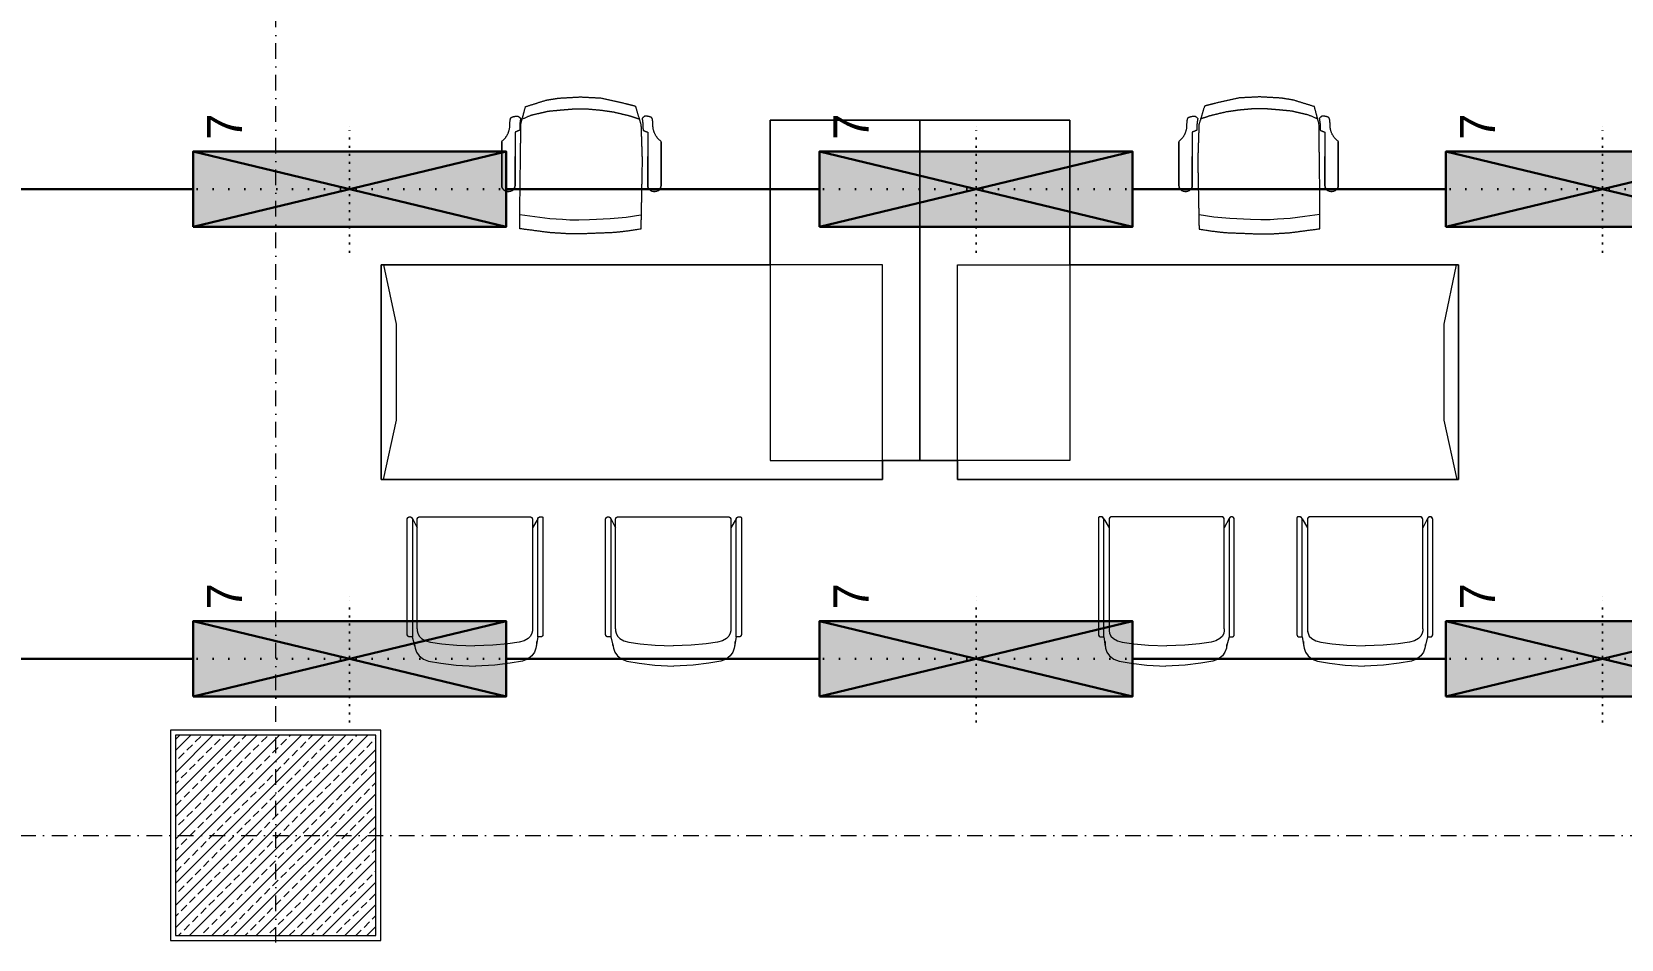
# Model space of a CAD drawing. Extents: x -1701 to 23780, y -363 to 7742.
# Drawn here: x 2525 to 3159, y 2364 to 2726 of the extents above; entities that cross this region are included whole.
import ezdxf

# ---------------------------------------------------------------- set-up
doc = ezdxf.new("R2010")
doc.units = 0
doc.header["$LTSCALE"] = 25
doc.header["$MEASUREMENT"] = 0
for name, pattern in [('Audi$0$DASHDOT2', [0.5, 0.25, -0.125, 0, -0.125]), ('DOT', [0.25, 0, -0.25]), ('DOT2', [0.125, 0, -0.125])]:
    doc.linetypes.add(name, pattern=pattern)
doc.layers.get('0').update_dxf_attribs({"color": 9, "lineweight": 9})
for name, color, linetype, lineweight in [('31', 9, 'Continuous', 9), ('Audi$0$01', 8, 'Continuous', 9), ('Audi$0$05', 8, 'Continuous', 9), ('Audi$0$09W', 8, 'Continuous', 9), ('Audi$0$10', 8, 'Continuous', 9), ('Audi$0$14', 8, 'Continuous', 9), ('Audi$0$24', 8, 'Audi$0$DASHDOT2', 9), ('E-Aydınlatma', 7, 'Continuous', 30), ('E-KABLO', 7, 'Continuous', 30)]:
    doc.layers.add(name, color=color, linetype=linetype, lineweight=lineweight)
doc.styles.add('TX-TEXT', font='')
doc.styles.get('TX-TEXT').set_extended_font_data('TrSah Futura Lt BT')

# ---------------------------------------------------------------- blocks, each defined once
blk = doc.blocks.new('Audi$0$p-kolon_80x80')
at = {"layer": 'Audi$0$09W'}
h = blk.add_hatch(dxfattribs=at)
h.set_pattern_fill('ANSI33', color=256, scale=25, style=0)
h.set_pattern_definition([(45, (-1222.5, -385), (-4.419417, 4.419417), []), (45, (-1218.0806, -385), (-4.419417, 4.419417), [3.125, -1.5625])])
h.paths.add_polyline_path([(-40, -40), (40, -40), (40, 40), (-40, 40)])
blk.add_lwpolyline([(-40, -40), (40, -40), (40, 40), (-40, 40)], close=True)
blk = doc.blocks.new('Audi$0$P-AKS_AUDI')
at = {"layer": 'Audi$0$24'}
for points in [[(-2100, -2590), (-2100, 1250)], [(-3840, -380), (360, -380)]]:
    blk.add_lwpolyline(points, dxfattribs=at)
blk = doc.blocks.new('Audi$0$p-zemin kat')
at = {"layer": 'Audi$0$14'}
blk.add_lwpolyline([(2580.5, 2363), (2664.5, 2363), (2664.5, 2447), (2580.5, 2447)], close=True, dxfattribs=at)
at = {"layer": 'Audi$0$01'}
blk.add_blockref('Audi$0$p-kolon_80x80', (2622.5, 2405), dxfattribs=at)
at = {"layer": 'Audi$0$24'}
blk.add_blockref('Audi$0$P-AKS_AUDI', (4722.5, 2785), dxfattribs=at)
blk = doc.blocks.new('Audi$0$Group-32-1')
for p, q in [((384804.5516, 69159.371), (384804.573, 69159.3356)), ((384804.5731, 69159.3699), (384804.573, 69159.3694)), ((384804.573, 69159.3694), (384804.573, 69159.3689)), ((384804.573, 69159.3689), (384804.573, 69158.9239)), ((384804.5732, 69159.3709), (384804.5731, 69159.3704)), ((384804.5731, 69159.3704), (384804.5731, 69159.3699)), ((384804.5733, 69159.3713), (384804.5732, 69159.3709)), ((384804.5735, 69159.3718), (384804.5733, 69159.3713)), ((384804.5736, 69159.3723), (384804.5735, 69159.3718)), ((384804.5738, 69159.3727), (384804.5736, 69159.3723)), ((384804.574, 69159.3732), (384804.5738, 69159.3727)), ((384804.5742, 69159.3736), (384804.574, 69159.3732)), ((384804.5745, 69159.374), (384804.5742, 69159.3736)), ((384804.5747, 69159.3745), (384804.5745, 69159.374)), ((384804.575, 69159.3749), (384804.5747, 69159.3745)), ((384804.5753, 69159.3752), (384804.575, 69159.3749)), ((384804.5756, 69159.3756), (384804.5753, 69159.3752)), ((384804.576, 69159.376), (384804.5756, 69159.3756)), ((384804.5763, 69159.3763), (384804.576, 69159.376)), ((384804.5767, 69159.3766), (384804.5763, 69159.3763)), ((384804.5771, 69159.3769), (384804.5767, 69159.3766)), ((384804.5775, 69159.3772), (384804.5771, 69159.3769)), ((384804.5779, 69159.3775), (384804.5775, 69159.3772)), ((384804.5783, 69159.3777), (384804.5779, 69159.3775)), ((384804.5788, 69159.3779), (384804.5783, 69159.3777)), ((384804.5792, 69159.3781), (384804.5788, 69159.3779)), ((384804.5797, 69159.3783), (384804.5792, 69159.3781)), ((384804.5801, 69159.3785), (384804.5797, 69159.3783)), ((384804.5806, 69159.3786), (384804.5801, 69159.3785)), ((384804.5811, 69159.3787), (384804.5806, 69159.3786)), ((384804.5816, 69159.3788), (384804.5811, 69159.3787)), ((384804.5821, 69159.3789), (384804.5816, 69159.3788)), ((384804.5825, 69159.3789), (384804.5821, 69159.3789)), ((384804.583, 69159.3789), (384804.5825, 69159.3789)), ((384805.023, 69159.3789), (384804.583, 69159.3789)), ((384805.0235, 69159.3789), (384805.023, 69159.3789)), ((384805.024, 69159.3789), (384805.0235, 69159.3789)), ((384805.0245, 69159.3788), (384805.024, 69159.3789)), ((384805.0249, 69159.3787), (384805.0245, 69159.3788)), ((384805.0254, 69159.3786), (384805.0249, 69159.3787)), ((384805.0259, 69159.3785), (384805.0254, 69159.3786)), ((384805.0264, 69159.3783), (384805.0259, 69159.3785)), ((384805.0268, 69159.3781), (384805.0264, 69159.3783)), ((384805.0273, 69159.3779), (384805.0268, 69159.3781)), ((384805.0277, 69159.3777), (384805.0273, 69159.3779)), ((384805.0281, 69159.3775), (384805.0277, 69159.3777)), ((384805.0285, 69159.3772), (384805.0281, 69159.3775)), ((384805.029, 69159.3769), (384805.0285, 69159.3772)), ((384805.0293, 69159.3766), (384805.029, 69159.3769)), ((384805.0297, 69159.3763), (384805.0293, 69159.3766)), ((384805.0301, 69159.376), (384805.0297, 69159.3763)), ((384805.0304, 69159.3756), (384805.0301, 69159.376)), ((384805.0307, 69159.3752), (384805.0304, 69159.3756)), ((384805.031, 69159.3749), (384805.0307, 69159.3752)), ((384805.0313, 69159.3745), (384805.031, 69159.3749)), ((384805.0316, 69159.374), (384805.0313, 69159.3745)), ((384805.0318, 69159.3736), (384805.0316, 69159.374)), ((384805.032, 69159.3732), (384805.0318, 69159.3736)), ((384805.0322, 69159.3727), (384805.032, 69159.3732)), ((384805.0324, 69159.3723), (384805.0322, 69159.3727)), ((384805.0326, 69159.3718), (384805.0324, 69159.3723)), ((384805.0327, 69159.3713), (384805.0326, 69159.3718)), ((384805.0328, 69159.3709), (384805.0327, 69159.3713)), ((384805.0329, 69159.3704), (384805.0328, 69159.3709)), ((384805.0329, 69159.3699), (384805.0329, 69159.3704)), ((384805.033, 69159.3694), (384805.0329, 69159.3699)), ((384805.0521, 69159.3725), (384805.033, 69159.3345)), ((384805.033, 69159.3689), (384805.033, 69159.3694)), ((384805.033, 69158.9322), (384805.033, 69159.3689)), ((384805.033, 69158.9322), (384805.033, 69158.9322)), ((384804.5516, 69158.8992), (384804.558, 69158.8616)), ((384805.0524, 69158.8992), (384805.0423, 69158.8616))]:
    blk.add_line(p, q)
at = {"flags": 128}
for points in [[(384804.5309, 69158.9092), (384804.5309, 69158.9087), (384804.531, 69158.9082), (384804.531, 69158.9077), (384804.5311, 69158.9072), (384804.5312, 69158.9068), (384804.5314, 69158.9063), (384804.5315, 69158.9058), (384804.5317, 69158.9054), (384804.5319, 69158.9049), (384804.5321, 69158.9045), (384804.5324, 69158.904), (384804.5326, 69158.9036), (384804.5329, 69158.9032), (384804.5332, 69158.9028), (384804.5335, 69158.9025), (384804.5339, 69158.9021), (384804.5342, 69158.9018), (384804.5346, 69158.9015), (384804.535, 69158.9012), (384804.5354, 69158.9009), (384804.5358, 69158.9006), (384804.5362, 69158.9004), (384804.5367, 69158.9001), (384804.5371, 69158.8999), (384804.5376, 69158.8998), (384804.538, 69158.8996), (384804.5385, 69158.8995), (384804.539, 69158.8994), (384804.5395, 69158.8993), (384804.54, 69158.8992), (384804.5404, 69158.8992), (384804.5409, 69158.8992), (384804.5516, 69158.8992), (384804.5516, 69159.3689), (384804.5516, 69159.3694), (384804.5516, 69159.3699), (384804.5515, 69159.3704), (384804.5515, 69159.3709), (384804.5513, 69159.3713), (384804.5512, 69159.3718), (384804.5511, 69159.3723), (384804.5509, 69159.3727), (384804.5507, 69159.3732), (384804.5505, 69159.3736), (384804.5502, 69159.374), (384804.55, 69159.3745), (384804.5497, 69159.3749), (384804.5494, 69159.3752), (384804.5491, 69159.3756), (384804.5487, 69159.376), (384804.5484, 69159.3763), (384804.548, 69159.3766), (384804.5476, 69159.3769), (384804.5472, 69159.3772), (384804.5468, 69159.3775), (384804.5464, 69159.3777), (384804.5459, 69159.3779), (384804.5455, 69159.3781), (384804.545, 69159.3783), (384804.5445, 69159.3785), (384804.5441, 69159.3786), (384804.5436, 69159.3787), (384804.5431, 69159.3788), (384804.5426, 69159.3789), (384804.5421, 69159.3789), (384804.5416, 69159.3789), (384804.5359, 69159.3789), (384804.5357, 69159.3789), (384804.5354, 69159.3789), (384804.5352, 69159.3788), (384804.535, 69159.3788), (384804.5347, 69159.3788), (384804.5345, 69159.3787), (384804.5343, 69159.3786), (384804.534, 69159.3785), (384804.5338, 69159.3784), (384804.5336, 69159.3783), (384804.5334, 69159.3782), (384804.5332, 69159.3781), (384804.533, 69159.3779), (384804.5328, 69159.3778), (384804.5326, 69159.3776), (384804.5324, 69159.3774), (384804.5322, 69159.3773), (384804.5321, 69159.3771), (384804.5319, 69159.3769), (384804.5318, 69159.3767), (384804.5316, 69159.3765), (384804.5315, 69159.3763), (384804.5314, 69159.376), (384804.5313, 69159.3758), (384804.5312, 69159.3756), (384804.5312, 69159.3754), (384804.5311, 69159.3751), (384804.531, 69159.3749), (384804.531, 69159.3746), (384804.531, 69159.3744), (384804.5309, 69159.3741), (384804.5309, 69159.3739), (384804.5309, 69158.9092)], [(384805.0521, 69158.8992), (384805.0628, 69158.8992), (384805.0633, 69158.8992), (384805.0638, 69158.8992), (384805.0642, 69158.8993), (384805.0647, 69158.8994), (384805.0652, 69158.8995), (384805.0657, 69158.8996), (384805.0661, 69158.8998), (384805.0666, 69158.8999), (384805.0671, 69158.9001), (384805.0675, 69158.9004), (384805.0679, 69158.9006), (384805.0683, 69158.9009), (384805.0687, 69158.9012), (384805.0691, 69158.9015), (384805.0695, 69158.9018), (384805.0698, 69158.9021), (384805.0702, 69158.9025), (384805.0705, 69158.9028), (384805.0708, 69158.9032), (384805.0711, 69158.9036), (384805.0714, 69158.904), (384805.0716, 69158.9045), (384805.0718, 69158.9049), (384805.072, 69158.9054), (384805.0722, 69158.9058), (384805.0723, 69158.9063), (384805.0725, 69158.9068), (384805.0726, 69158.9072), (384805.0727, 69158.9077), (384805.0727, 69158.9082), (384805.0728, 69158.9087), (384805.0728, 69158.9092), (384805.0728, 69159.3689), (384805.0728, 69159.3694), (384805.0727, 69159.3699), (384805.0727, 69159.3704), (384805.0726, 69159.3709), (384805.0725, 69159.3713), (384805.0723, 69159.3718), (384805.0722, 69159.3723), (384805.072, 69159.3727), (384805.0718, 69159.3732), (384805.0716, 69159.3736), (384805.0714, 69159.374), (384805.0711, 69159.3745), (384805.0708, 69159.3749), (384805.0705, 69159.3752), (384805.0702, 69159.3756), (384805.0698, 69159.376), (384805.0695, 69159.3763), (384805.0691, 69159.3766), (384805.0687, 69159.3769), (384805.0683, 69159.3772), (384805.0679, 69159.3775), (384805.0675, 69159.3777), (384805.0671, 69159.3779), (384805.0666, 69159.3781), (384805.0661, 69159.3783), (384805.0657, 69159.3785), (384805.0652, 69159.3786), (384805.0647, 69159.3787), (384805.0642, 69159.3788), (384805.0638, 69159.3789), (384805.0633, 69159.3789), (384805.0628, 69159.3789), (384805.0621, 69159.3789), (384805.0616, 69159.3789), (384805.0611, 69159.3789), (384805.0606, 69159.3788), (384805.0601, 69159.3787), (384805.0596, 69159.3786), (384805.0592, 69159.3785), (384805.0587, 69159.3783), (384805.0582, 69159.3781), (384805.0578, 69159.3779), (384805.0574, 69159.3777), (384805.0569, 69159.3775), (384805.0565, 69159.3772), (384805.0561, 69159.3769), (384805.0557, 69159.3766), (384805.0554, 69159.3763), (384805.055, 69159.376), (384805.0547, 69159.3756), (384805.0543, 69159.3752), (384805.054, 69159.3749), (384805.0538, 69159.3745), (384805.0535, 69159.374), (384805.0533, 69159.3736), (384805.053, 69159.3732), (384805.0528, 69159.3727), (384805.0527, 69159.3723), (384805.0525, 69159.3718), (384805.0524, 69159.3713), (384805.0523, 69159.3709), (384805.0522, 69159.3704), (384805.0521, 69159.3699), (384805.0521, 69159.3694), (384805.0521, 69159.3689), (384805.0521, 69158.8992)]]:
    blk.add_lwpolyline(points, close=True, dxfattribs=at)
for points in [[(384804.5309, 69158.9092, 0.414214), (384804.5409, 69158.8992), (384804.5516, 69158.8992), (384804.5516, 69159.3689, 0.414214), (384804.5416, 69159.3789), (384804.5359, 69159.3789, 0.414214), (384804.5309, 69159.3739)], [(384805.0521, 69158.8992), (384805.0628, 69158.8992, 0.414214), (384805.0728, 69158.9092), (384805.0728, 69159.3689, 0.414214), (384805.0628, 69159.3789), (384805.0621, 69159.3789, 0.414214), (384805.0521, 69159.3689)]]:
    blk.add_lwpolyline(points, format="xyb", close=True, dxfattribs=at)
blk.add_lwpolyline([(384805.033, 69158.9322), (384805.033, 69159.3689, 0.414214), (384805.023, 69159.3789), (384804.583, 69159.3789, 0.414214), (384804.573, 69159.3689), (384804.573, 69158.9239), (384804.5738, 69158.9202)], format="xyb", dxfattribs=at)
for points in [[(384804.573, 69158.9322), (384804.573, 69158.9239), (384804.5752, 69158.9142), (384804.5804, 69158.903), (384804.5903, 69158.8926), (384804.6064, 69158.8839), (384804.6258, 69158.8783), (384804.6716, 69158.8721), (384804.7307, 69158.8665), (384804.803, 69158.8644)], [(384805.033, 69158.9322), (384805.033, 69158.9239), (384805.0308, 69158.9142), (384805.0256, 69158.903), (384805.0157, 69158.8926), (384804.9996, 69158.8839), (384804.9803, 69158.8783), (384804.9344, 69158.8721), (384804.8753, 69158.8665), (384804.803, 69158.8644)], [(384804.5569, 69158.8806), (384804.5569, 69158.8686), (384804.5592, 69158.8546), (384804.5647, 69158.8386), (384804.5752, 69158.8236), (384804.5922, 69158.8111), (384804.6127, 69158.8031), (384804.6612, 69158.7941), (384804.7237, 69158.7861), (384804.8002, 69158.7831)], [(384805.0434, 69158.8658), (384805.0434, 69158.8686), (384805.0412, 69158.8546), (384805.0357, 69158.8386), (384805.0252, 69158.8236), (384805.0082, 69158.8111), (384804.9877, 69158.8031), (384804.9392, 69158.7941), (384804.8767, 69158.7861), (384804.8002, 69158.7831)]]:
    blk.add_lwpolyline(points, dxfattribs=at)
blk = doc.blocks.new('Audi$0$Group-258-1')
at = {"linetype": 'Continuous'}
for p, q in [((384800.0983, 69164.505), (384800.0936, 69164.5084)), ((384800.71, 69164.505), (384800.7146, 69164.5084)), ((384800.2257, 69164.3995), (384800.1668, 69164.4084)), ((384800.2892, 69164.3936), (384800.2257, 69164.3995)), ((384800.3717, 69164.3904), (384800.2892, 69164.3936)), ((384800.4137, 69164.389), (384800.3717, 69164.3904)), ((384800.4502, 69164.389), (384800.4137, 69164.389)), ((384800.4792, 69164.3908), (384800.4502, 69164.389)), ((384800.5299, 69164.394), (384800.4792, 69164.3908)), ((384800.5895, 69164.4019), (384800.5299, 69164.394)), ((384800.6491, 69164.4097), (384800.5895, 69164.4019))]:
    blk.add_line(p, q, dxfattribs=at)
at = {"linetype": 'Continuous', "flags": 128}
for points in [[(384800.0862, 69164.6997), (384800.0862, 69164.6409), (384800.0862, 69164.6409)], [(384800.722, 69164.6997), (384800.722, 69164.6409), (384800.722, 69164.6409)], [(384800.0862, 69164.6409), (384800.0862, 69164.5259), (384800.0862, 69164.6409)], [(384800.1395, 69164.5259), (384800.1395, 69164.6409), (384800.1395, 69164.6409)], [(384800.6687, 69164.5259), (384800.6687, 69164.6409), (384800.6687, 69164.6409)], [(384800.722, 69164.6409), (384800.722, 69164.5259), (384800.722, 69164.6409)], [(384800.0862, 69164.5259), (384800.0862, 69164.5259), (384800.087, 69164.52)], [(384800.0862, 69164.5259), (384800.087, 69164.52), (384800.087, 69164.52)], [(384800.087, 69164.52), (384800.087, 69164.52), (384800.0892, 69164.5143)], [(384800.087, 69164.52), (384800.0892, 69164.5143), (384800.0892, 69164.5143)], [(384800.0892, 69164.5143), (384800.0892, 69164.5143), (384800.0929, 69164.5094)], [(384800.0892, 69164.5143), (384800.0936, 69164.5084), (384800.0929, 69164.5094)], [(384800.0977, 69164.5054), (384800.0977, 69164.5054), (384800.1034, 69164.5026)], [(384800.0977, 69164.5054), (384800.1034, 69164.5026), (384800.1034, 69164.5026)], [(384800.1034, 69164.5026), (384800.1034, 69164.5026), (384800.1096, 69164.5011)], [(384800.1034, 69164.5026), (384800.1096, 69164.5011), (384800.1096, 69164.5011)], [(384800.1096, 69164.5011), (384800.1096, 69164.5011), (384800.1161, 69164.5011)], [(384800.1096, 69164.5011), (384800.1161, 69164.5011), (384800.1161, 69164.5011)], [(384800.1161, 69164.5011), (384800.1161, 69164.5011), (384800.1223, 69164.5026)], [(384800.1161, 69164.5011), (384800.1223, 69164.5026), (384800.1223, 69164.5026)], [(384800.1223, 69164.5026), (384800.1223, 69164.5026), (384800.128, 69164.5054)], [(384800.1223, 69164.5026), (384800.128, 69164.5054), (384800.128, 69164.5054)], [(384800.128, 69164.5054), (384800.128, 69164.5054), (384800.1328, 69164.5094)], [(384800.128, 69164.5054), (384800.1328, 69164.5094), (384800.1328, 69164.5094)], [(384800.1328, 69164.5094), (384800.1328, 69164.5094), (384800.1365, 69164.5143)], [(384800.1328, 69164.5094), (384800.1365, 69164.5143), (384800.1365, 69164.5143)], [(384800.1365, 69164.5143), (384800.1365, 69164.5143), (384800.1387, 69164.52)], [(384800.1365, 69164.5143), (384800.1387, 69164.52), (384800.1387, 69164.52)], [(384800.1387, 69164.52), (384800.1387, 69164.52), (384800.1395, 69164.5259)], [(384800.1387, 69164.52), (384800.1395, 69164.5259), (384800.1395, 69164.5259)], [(384800.6695, 69164.52), (384800.6695, 69164.52), (384800.6687, 69164.5259)], [(384800.6695, 69164.52), (384800.6687, 69164.5259), (384800.6687, 69164.5259)], [(384800.6718, 69164.5143), (384800.6718, 69164.5143), (384800.6695, 69164.52)], [(384800.6718, 69164.5143), (384800.6695, 69164.52), (384800.6695, 69164.52)], [(384800.6754, 69164.5094), (384800.6754, 69164.5094), (384800.6718, 69164.5143)], [(384800.6754, 69164.5094), (384800.6718, 69164.5143), (384800.6718, 69164.5143)], [(384800.6802, 69164.5054), (384800.6802, 69164.5054), (384800.6754, 69164.5094)], [(384800.6802, 69164.5054), (384800.6754, 69164.5094), (384800.6754, 69164.5094)], [(384800.6859, 69164.5026), (384800.6859, 69164.5026), (384800.6802, 69164.5054)], [(384800.6859, 69164.5026), (384800.6802, 69164.5054), (384800.6802, 69164.5054)], [(384800.6922, 69164.5011), (384800.6922, 69164.5011), (384800.6859, 69164.5026)], [(384800.6922, 69164.5011), (384800.6859, 69164.5026), (384800.6859, 69164.5026)], [(384800.6986, 69164.5011), (384800.6986, 69164.5011), (384800.6922, 69164.5011)], [(384800.6986, 69164.5011), (384800.6922, 69164.5011), (384800.6922, 69164.5011)], [(384800.7048, 69164.5026), (384800.7048, 69164.5026), (384800.6986, 69164.5011)], [(384800.7048, 69164.5026), (384800.6986, 69164.5011), (384800.6986, 69164.5011)], [(384800.7105, 69164.5054), (384800.7105, 69164.5054), (384800.7048, 69164.5026)], [(384800.7105, 69164.5054), (384800.7048, 69164.5026), (384800.7048, 69164.5026)], [(384800.719, 69164.5143), (384800.7146, 69164.5084), (384800.7153, 69164.5094)], [(384800.719, 69164.5143), (384800.719, 69164.5143), (384800.7153, 69164.5094)], [(384800.7213, 69164.52), (384800.7213, 69164.52), (384800.719, 69164.5143)], [(384800.7213, 69164.52), (384800.719, 69164.5143), (384800.719, 69164.5143)], [(384800.722, 69164.5259), (384800.722, 69164.5259), (384800.7213, 69164.52)], [(384800.722, 69164.5259), (384800.7213, 69164.52), (384800.7213, 69164.52)]]:
    blk.add_lwpolyline(points, close=True, dxfattribs=at)
at = {"linetype": 'Continuous'}
for points in [[(384800.4074, 69164.8792), (384800.3673, 69164.8772), (384800.3272, 69164.8751)], [(384800.4932, 69164.8746), (384800.4503, 69164.8769), (384800.4074, 69164.8792)], [(384800.1886, 69164.8426), (384800.1775, 69164.8055), (384800.1663, 69164.7685)], [(384800.2312, 69164.8536), (384800.2099, 69164.8481), (384800.1886, 69164.8426)], [(384800.2746, 69164.8191), (384800.2429, 69164.8115), (384800.2113, 69164.8039)], [(384800.3272, 69164.8751), (384800.2792, 69164.8644), (384800.2312, 69164.8536)], [(384800.3252, 69164.8264), (384800.2999, 69164.8227), (384800.2746, 69164.8191)], [(384800.3841, 69164.8318), (384800.3546, 69164.8291), (384800.3252, 69164.8264)], [(384800.4307, 69164.8318), (384800.4074, 69164.8318), (384800.3841, 69164.8318)], [(384800.4872, 69164.8271), (384800.4589, 69164.8295), (384800.4307, 69164.8318)], [(384800.5356, 69164.8225), (384800.5114, 69164.8248), (384800.4872, 69164.8271)], [(384800.5432, 69164.8666), (384800.5182, 69164.8706), (384800.4932, 69164.8746)], [(384800.5919, 69164.8096), (384800.5638, 69164.8161), (384800.5356, 69164.8225)], [(384800.6271, 69164.8405), (384800.5851, 69164.8535), (384800.5432, 69164.8666)], [(384800.6454, 69164.7717), (384800.6363, 69164.8061), (384800.6271, 69164.8405)], [(384800.0854, 69164.7011), (384800.1126, 69164.7212), (384800.1182, 69164.7571)], [(384800.1182, 69164.7571), (384800.1184, 69164.788), (384800.1261, 69164.8013), (384800.1481, 69164.8026)], [(384800.1481, 69164.8026), (384800.1523, 69164.8031), (384800.1616, 69164.7937)], [(384800.1585, 69164.7715), (384800.1583, 69164.7588), (384800.158, 69164.7461)], [(384800.1616, 69164.7937), (384800.1601, 69164.7826), (384800.1585, 69164.7715)], [(384800.1663, 69164.7685), (384800.1639, 69164.6975), (384800.1616, 69164.6266)], [(384800.2113, 69164.8039), (384800.1911, 69164.7972), (384800.1708, 69164.7905)], [(384800.637, 69164.7924), (384800.6046, 69164.8075), (384800.5919, 69164.8096)], [(384800.6491, 69164.4746), (384800.6472, 69164.6232), (384800.6454, 69164.7717)], [(384800.6601, 69164.8026), (384800.656, 69164.8031), (384800.6466, 69164.7937)], [(384800.6466, 69164.7937), (384800.6482, 69164.7826), (384800.6497, 69164.7715)], [(384800.6497, 69164.7715), (384800.65, 69164.7588), (384800.6502, 69164.7461)], [(384800.69, 69164.7571), (384800.6898, 69164.788), (384800.6822, 69164.8013), (384800.6601, 69164.8026)], [(384800.7229, 69164.7011), (384800.6957, 69164.7212), (384800.69, 69164.7571)], [(384800.158, 69164.7461), (384800.1488, 69164.7423), (384800.1395, 69164.7385)], [(384800.1395, 69164.7385), (384800.1395, 69164.6897), (384800.1395, 69164.6409)], [(384800.6502, 69164.7461), (384800.6595, 69164.7423), (384800.6687, 69164.7385)], [(384800.6687, 69164.7385), (384800.6687, 69164.6897), (384800.6687, 69164.6409)], [(384800.1616, 69164.6266), (384800.1642, 69164.4892), (384800.1668, 69164.3518)], [(384800.6491, 69164.3531), (384800.6491, 69164.4138), (384800.6491, 69164.4746)], [(384800.1668, 69164.3518), (384800.2302, 69164.3409), (384800.278, 69164.3374)], [(384800.278, 69164.3374), (384800.3427, 69164.3349), (384800.4074, 69164.3324)], [(384800.4074, 69164.3324), (384800.4288, 69164.3324), (384800.4502, 69164.3324)], [(384800.4502, 69164.3324), (384800.4901, 69164.3349), (384800.5299, 69164.3374)], [(384800.5299, 69164.3374), (384800.5895, 69164.3452), (384800.6491, 69164.3531)]]:
    blk.add_open_spline(points, degree=2, dxfattribs=at)
blk = doc.blocks.new('Audi$0$Group-8-1')
for p, q in [((384791.7973, 69160.1985), (384791.7973, 69159.4172)), ((384791.7973, 69159.4172), (384792.2453, 69159.4172))]:
    blk.add_line(p, q)
blk.add_lwpolyline([(384792.395, 69160.776), (384792.395, 69159.4172), (384792.2453, 69159.4172), (384792.2453, 69159.3415), (384790.2453, 69159.3415), (384790.2453, 69160.1981), (384791.7973, 69160.1985), (384791.7973, 69160.776)], close=True)
at = {"flags": 128}
for points in [[(384792.2453, 69159.4172), (384792.395, 69159.4172), (384792.395, 69160.776), (384791.7973, 69160.776), (384791.7973, 69160.1985)], [(384790.2457, 69160.1985), (384790.2547, 69160.1985), (384790.3041, 69159.9608), (384790.3041, 69159.5776), (384790.2526, 69159.3415), (384790.2453, 69159.3415), (384790.2453, 69160.1981)]]:
    blk.add_lwpolyline(points, dxfattribs=at)
for points in [[(384792.2453, 69160.1985), (384790.2453, 69160.1985), (384790.2453, 69159.3415), (384792.2453, 69159.3415), (384792.2453, 69160.1985)], [(384792.2453, 69160.1985), (384790.2453, 69160.1985), (384790.2453, 69159.3415), (384792.2453, 69159.3415)]]:
    blk.add_lwpolyline(points, close=True, dxfattribs=at)
blk = doc.blocks.new('Audi$0$Group-19-11')
at = {"color": 7, "extrusion": (0, 0, -1), "zscale": -1}
for name, p in [('Audi$0$Group-258-1', (-384801.2026, -69165.6592)), ('Audi$0$Group-32-1', (-384805.1762, -69161.835)), ('Audi$0$Group-32-1', (-384805.968, -69161.835))]:
    blk.add_blockref(name, p, dxfattribs=at)
blk.add_blockref('Audi$0$Group-8-1', (-384790.2453, -69161.6485))
blk = doc.blocks.new('Audi')
at = {"layer": 'Audi$0$05', "color": 7, "yscale": 100, "zscale": 100}
for p, xscale in [((2664.64, 2777.79), 100), ((3094.58, 2777.79), -100)]:
    blk.add_blockref('Audi$0$Group-19-11', p, dxfattribs=dict(at, xscale=xscale))
at = {"layer": 'Audi$0$10'}
blk.add_blockref('Audi$0$p-zemin kat', (0, 0), dxfattribs=at)
blk = doc.blocks.new('p-ısık1')
at = {"layer": 'E-Aydınlatma'}
h = blk.add_hatch(dxfattribs=at)
h.set_pattern_fill('DOTS', color=4, scale=20, angle=-90)
h.set_pattern_definition([(270, (8495.7968, 36342.0362), (1.25, -0.625), [0, -1.25])])
h.paths.add_polyline_path([(16.7, 124.7), (16.7, -0.3), (46.7, -0.3), (46.7, 124.7)])
at = {"layer": 'E-Aydınlatma', "color": 4, "linetype": 'DOT'}
blk.add_lwpolyline([(31.7, -10.3), (31.7, 134.7), (31.7, 134.7)], dxfattribs=at)
at = {"layer": 'E-Aydınlatma', "color": 4, "linetype": 'ByBlock'}
for points in [[(16.7, 124.7), (16.7, -0.3), (46.7, -0.3), (46.7, 124.7), (16.7, 124.7)], [(46.7, 124.7), (16.7, -0.3)], [(46.7, -0.3), (16.7, 124.7)]]:
    blk.add_lwpolyline(points, dxfattribs=at)
at = {"layer": 'E-Aydınlatma', "color": 4, "linetype": 'DOT2'}
blk.add_lwpolyline([(6.7, 62.2), (56.7, 62.2), (56.7, 62.2)], dxfattribs=at)
at = {"layer": 'E-Aydınlatma', "color": 4, "insert": (51.46, 119.12), "char_height": 14, "width": 14.596, "attachment_point": 1, "style": 'TX-TEXT'}
blk.add_mtext('7', dxfattribs=at)
blk = doc.blocks.new('3.10 kotu elk')
at = {"layer": '31', "linetype": 'ByBlock', "rotation": 90}
for p in [(2714.2, -1573.7), (2964.2, -1573.7), (3214.2, -1573.7), (2714.2, -1761.2), (2964.2, -1761.2), (3214.2, -1761.2)]:
    blk.add_blockref('p-ısık1', p, dxfattribs=at)

msp = doc.modelspace()

# ---------------------------------------------------------------- linework, layer by layer
at = {"layer": 'E-KABLO', "color": 6}
for p, q in [((2589.5, 2663), (2464.5, 2663)), ((2839.5, 2663), (2714.5, 2663)), ((3089.5, 2663), (2964.5, 2663)), ((2589.5, 2475.5), (2464.5, 2475.5)), ((2839.5, 2475.5), (2714.5, 2475.5)), ((3089.5, 2475.5), (2964.5, 2475.5))]:
    msp.add_line(p, q, dxfattribs=at)

# ---------------------------------------------------------------- block references
at = {"color": 6}
msp.add_blockref('Audi', (0, 0), dxfattribs=at)
at = {"layer": '31'}
msp.add_blockref('3.10 kotu elk', (0, 4205), dxfattribs=at)

doc.saveas('drawing.dxf')
